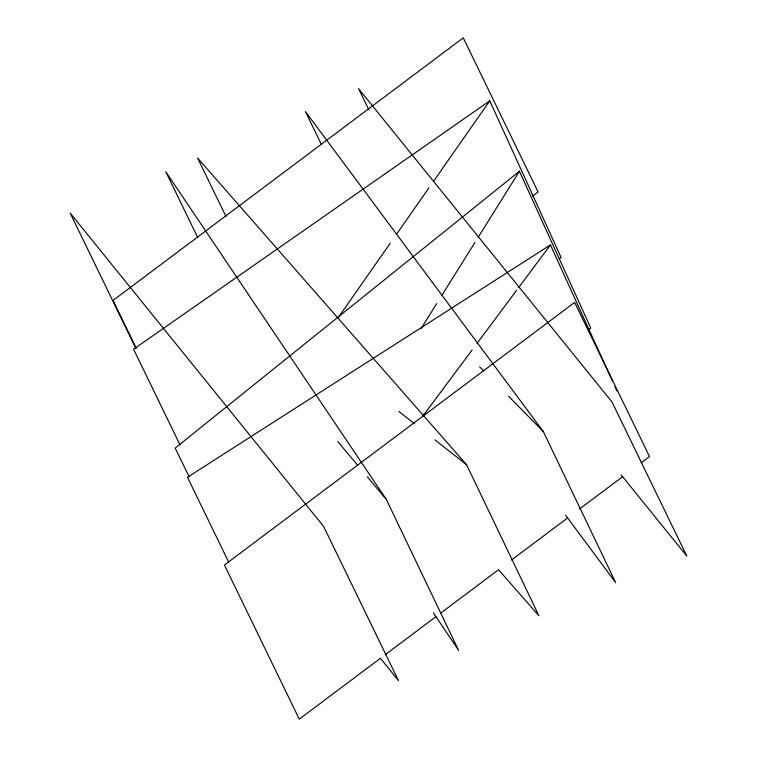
<?xml version="1.0" encoding="UTF-8"?>
<svg xmlns="http://www.w3.org/2000/svg" width="757" height="757" viewBox="0 0 757 757"><rect width="100%" height="100%" fill="white"/><g stroke="black" fill="none" stroke-linecap="round" stroke-linejoin="round"><path stroke-width="1.14" d="M421.072 328.604L436.732 303.548M441.747 295.533L474.951 242.41M478.083 237.405L519.434 171.252L590.791 327.999L588.974 329.465M338.265 317.571L390.347 243.063M396.441 234.358L428.907 187.916M433.638 181.141L489.779 100.832L561.136 257.588L559.215 258.922M422.633 416.369L472.065 350.065M477.005 343.432L516.558 290.385M518.668 287.546L550.453 244.918L612.527 381.273M519.434 171.252L175.198 448.087L189.136 476.796M532.739 196.006L538.104 191.985L463.256 37.85L113.03 300.453L136.26 348.286M385.152 654.767L435.956 616.671M440.621 613.17L498.532 569.747L538.908 615.744L466.586 464.722L197.605 158.062L225.993 216.53M511.609 559.943L567.627 517.939M579.739 508.855L622.623 476.711M641.16 462.801L649.506 456.547L574.658 302.412L224.432 565.015L299.28 719.15L380.449 658.287L398.456 680.562L323.618 526.418L70.155 213.058L135.711 348.059M489.779 100.832L133.563 349.204L180.015 444.87M550.453 244.918L187.481 477.26L228.775 562.3M398.778 411.448L414.571 423.854M435.001 439.912L466.586 464.722M479.597 366.748L483.732 370.958M508.572 396.223L543.346 431.604L615.668 582.616L565.536 515.129M337.745 441.558L357.465 465.044M367.325 476.787L386.288 499.374L458.61 650.395L433.335 612.763M621.156 474.894L686.845 556.111L611.997 401.976L358.544 88.616L368.867 109.869M543.346 431.604L305.402 111.544L321.403 144.492M386.288 499.374L165.811 171.782L197.814 237.689M614.968 386.638L616.927 390.934"/></g></svg>
